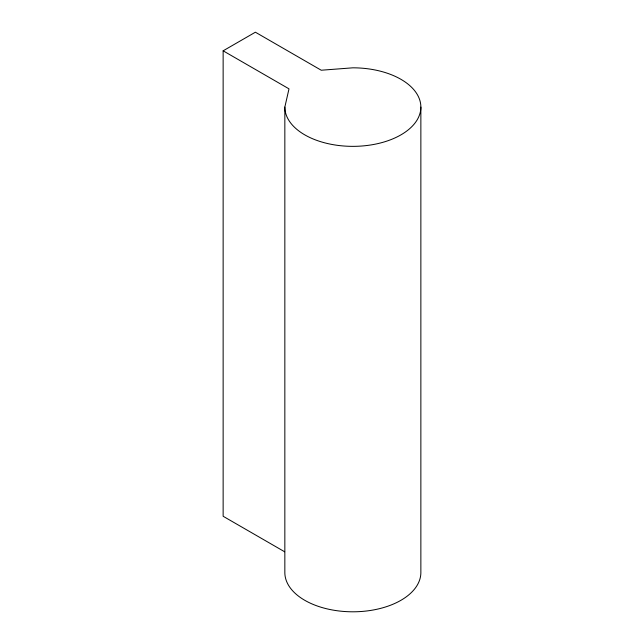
<?xml version="1.0" encoding="UTF-8"?>
<svg xmlns="http://www.w3.org/2000/svg" width="644" height="644" viewBox="0 0 644 644"><rect width="100%" height="100%" fill="white"/><g stroke="black" fill="none" stroke-linecap="round" stroke-linejoin="round"><path stroke-width="0.97" d="M223.138 50.82L288.995 88.84L284.841 107.089L284.841 572.532A68.014 39.268 0 0 0 352.848 611.8A68.014 39.268 0 0 0 420.862 572.532L420.862 107.089A68.014 39.268 0 0 0 352.848 67.821L321.243 70.228L255.386 32.2L223.138 50.82L223.138 516.263L284.664 551.787M420.862 107.089A68.014 39.268 0 0 1 352.848 146.357A68.014 39.268 0 0 1 284.841 107.089"/></g></svg>
